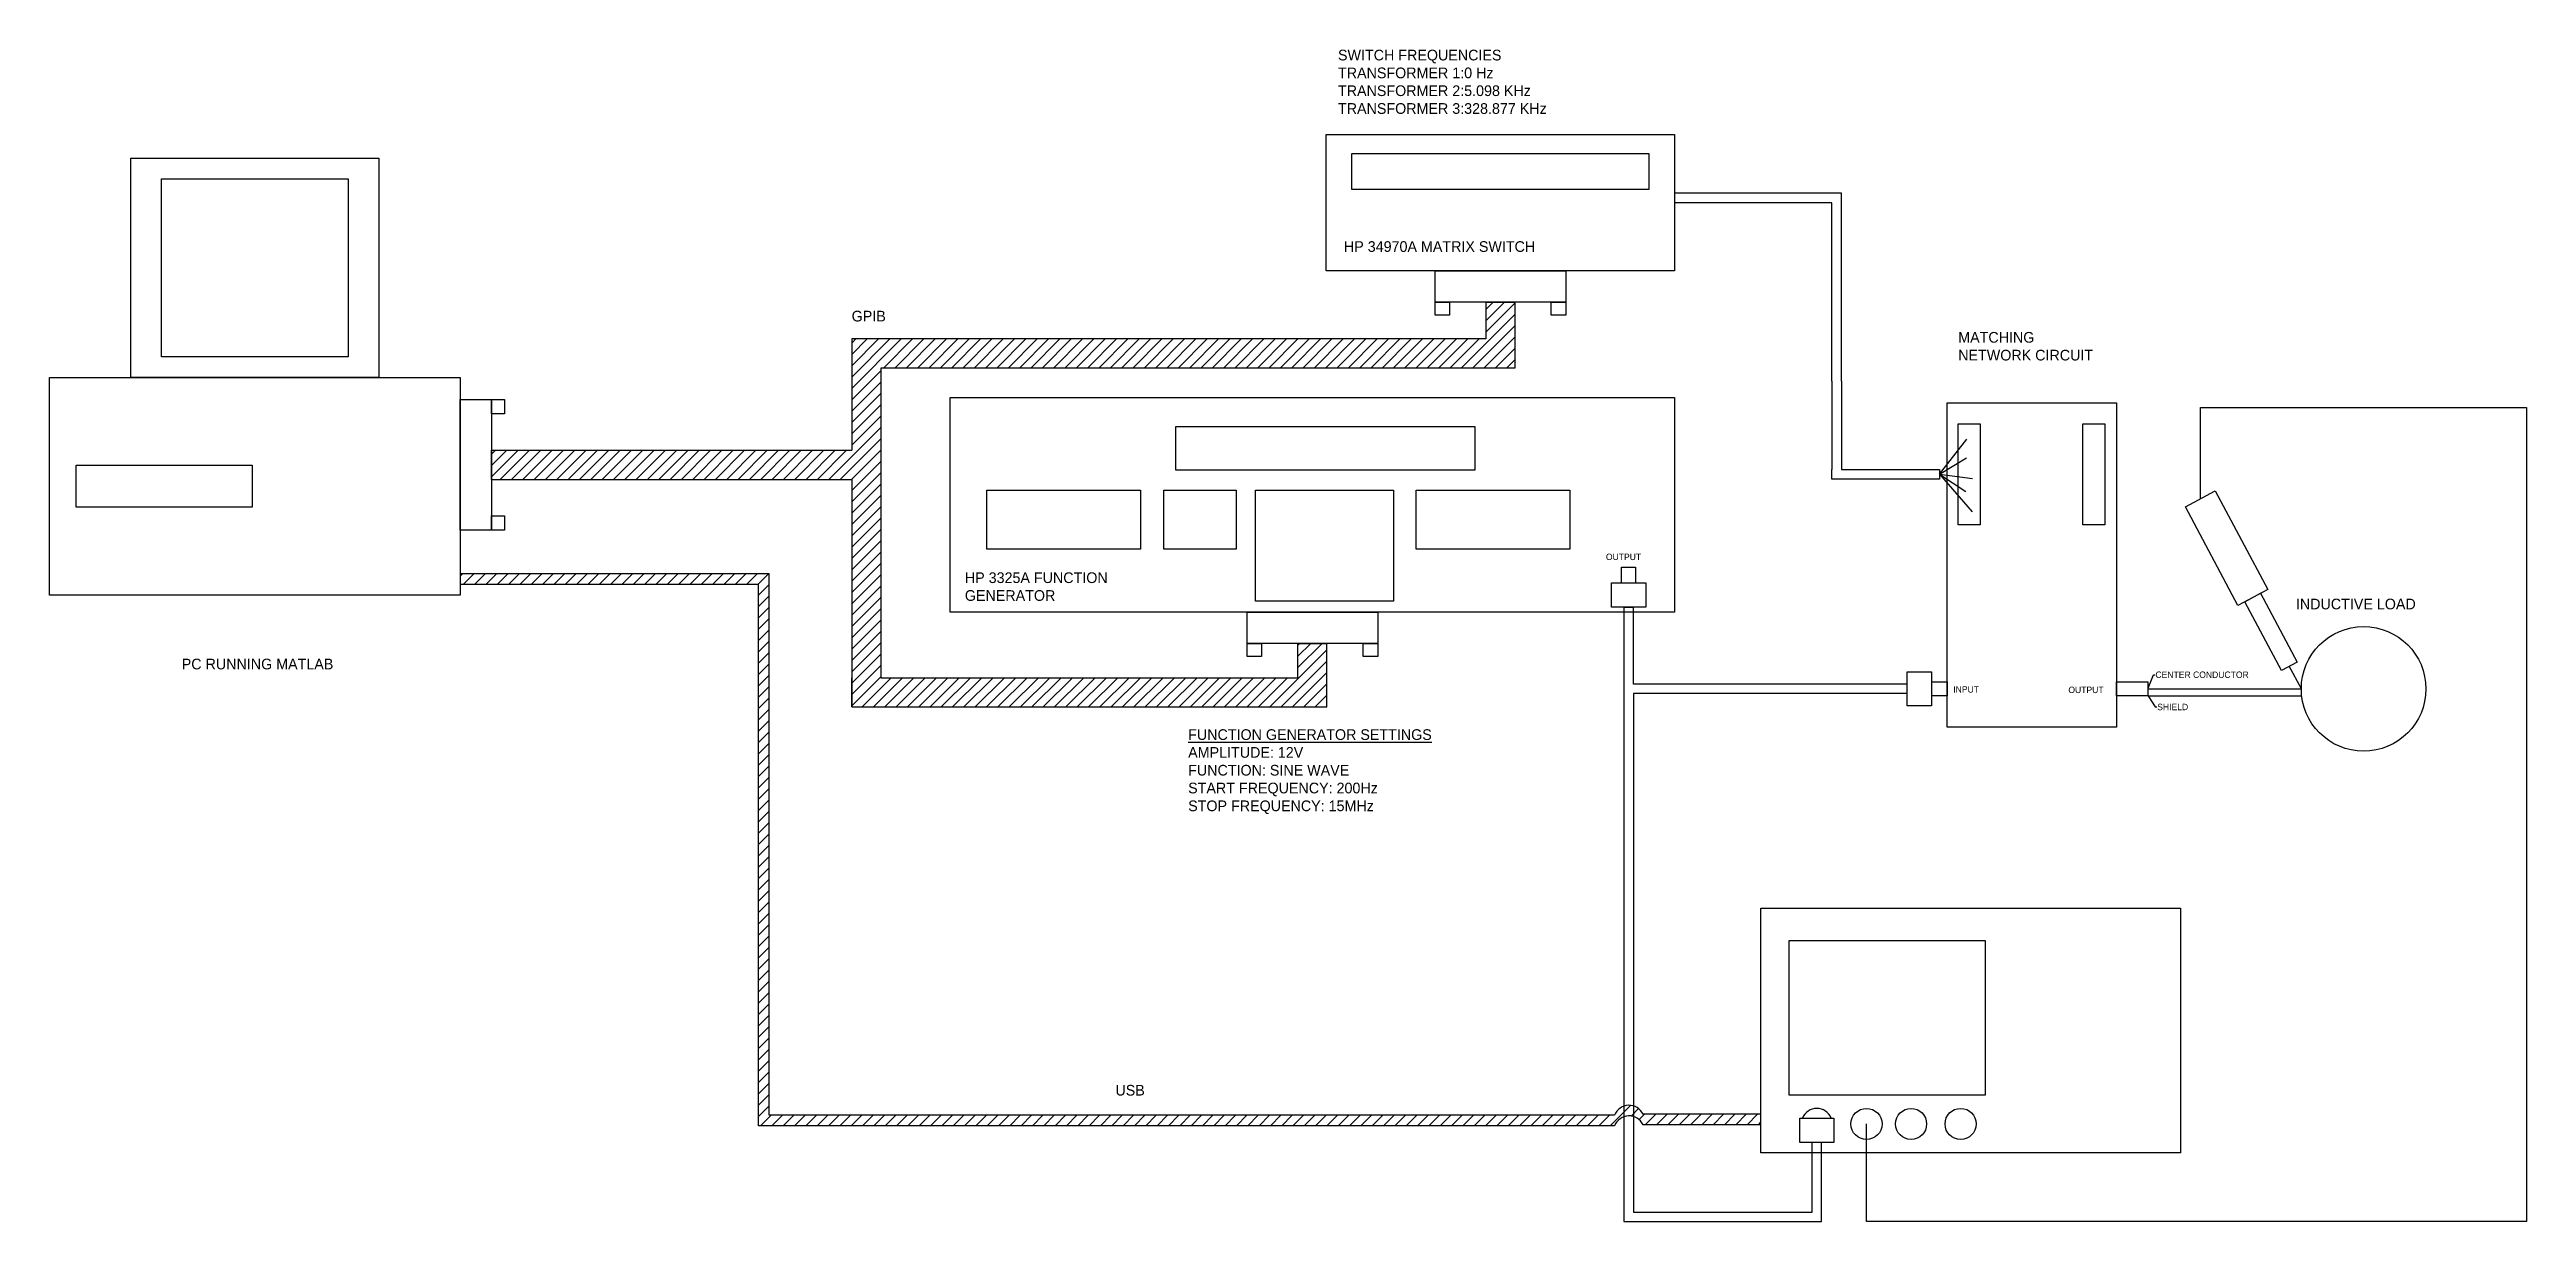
# Model space of a CAD drawing. Header units: inches. Extents: x -322 to 258, y -64 to 210.
import ezdxf
from ezdxf import colors
from ezdxf.entities.mleader import LeaderData, LeaderLine
from ezdxf.math import Vec2, Vec3

# ---------------------------------------------------------------- set-up
doc = ezdxf.new("R2010")
doc.units = ezdxf.units.IN
doc.header["$MEASUREMENT"] = 0
doc.styles.get("Standard").update_dxf_attribs({"font": 'arial.ttf'})

msp = doc.modelspace()

# ---------------------------------------------------------------- hatches: boundary and pattern name
h = msp.add_hatch()
h.set_pattern_fill('ANSI31', color=256, scale=15)
h.paths.add_polyline_path([(-127.28, 135.88), (14.34, 135.88), (21.15, 135.88), (21.15, 151.28), (14.34, 151.28), (14.34, 142.69), (-134.09, 142.69), (-134.09, 116.63), (-218.4, 116.63), (-218.4, 109.82), (-134.09, 109.82), (-134.09, 63.41), (-134.09, 56.6), (-22.85, 56.6), (-22.85, 71.46), (-29.66, 71.46), (-29.66, 63.41), (-127.28, 63.41)])
h = msp.add_hatch()
h.set_pattern_fill('ANSI31', color=256, scale=15)
h.paths.add_polyline_path([(46.66, -39.31), (46.66, -36.84, 0.217587), (44.49, -38.93), (-153.43, -38.93), (-153.43, 82.77), (-153.43, 85.25), (-153.43, 87.72), (-225.7, 87.72), (-225.7, 85.25), (-155.9, 85.25), (-155.9, 82.77), (-155.9, -41.4), (-153.43, -41.4), (44.49, -41.4, -0.217587)])
h.paths.add_polyline_path([(48.87, -36.77, 0.156384), (46.66, -36.84), (46.66, -39.31, -0.156384), (48.87, -39.25)])
h.paths.add_polyline_path([(78.74, -38.71), (51.14, -38.71, 0.215894), (48.87, -36.77), (48.87, -39.25, -0.215894), (51.14, -41.18), (78.74, -41.18)])

# ---------------------------------------------------------------- linework, layer by layer
for p, q in [((95.35, 176.76), (58.53, 176.76)), ((95.35, 174.55), (58.53, 174.55)), ((97.56, 176.76), (95.35, 176.76)), ((95.35, 132.83), (95.35, 174.55)), ((97.56, 174.55), (97.56, 176.76)), ((97.56, 132.83), (97.56, 174.55)), ((14.34, 151.28), (14.34, 142.69)), ((21.15, 151.28), (21.15, 135.88)), ((14.34, 142.69), (-134.09, 142.69)), ((-134.09, 142.69), (-134.09, 116.63)), ((14.34, 135.88), (-127.28, 135.88)), ((-127.28, 135.88), (-127.28, 63.41)), ((21.15, 135.88), (14.34, 135.88)), ((95.35, 132.83), (95.35, 112.12)), ((97.56, 132.83), (97.56, 112.12)), ((181.58, 105.29), (181.58, 126.65)), ((181.58, 126.65), (257.91, 126.65)), ((257.91, 126.65), (257.91, -63.8)), ((-218.4, 116.63), (-134.09, 116.63)), ((120.49, 111.01), (126.95, 119.26)), ((120.49, 111.01), (126.88, 114.87)), ((120.49, 111.01), (128.23, 110)), ((120.49, 111.01), (126.71, 106.99)), ((120.49, 111.01), (128.2, 102.25)), ((-218.4, 109.82), (-134.09, 109.82)), ((-134.09, 109.82), (-134.09, 63.41)), ((-153.43, 87.72), (-225.7, 87.72)), ((-153.43, 85.25), (-153.43, 87.72)), ((-155.9, 85.25), (-225.7, 85.25)), ((-155.9, 82.77), (-155.9, 85.25)), ((-155.9, -41.4), (-155.9, 82.77)), ((-153.43, 82.77), (-153.43, 85.25)), ((-153.43, -38.93), (-153.43, 82.77)), ((46.12, 85.65), (49.4, 85.65)), ((46.66, 79.92), (48.87, 79.92)), ((46.66, 79.92), (46.66, 59.69)), ((48.87, 61.9), (48.87, 79.92)), ((-29.66, 63.41), (-29.66, 71.46)), ((-22.85, 56.6), (-22.85, 71.46)), ((205.22, 60.8), (202.41, 66.09)), ((-127.28, 63.41), (-29.66, 63.41)), ((46.66, 59.69), (46.66, -63.8)), ((112.94, 61.9), (48.87, 61.9)), ((112.94, 59.69), (48.87, 59.69)), ((48.87, 59.69), (48.87, -61.61)), ((112.94, 59.69), (112.94, 61.9)), ((169.31, 60.8), (205.22, 60.8)), ((169.31, 59.16), (205.22, 59.16)), ((-134.09, 56.6), (-22.85, 56.6)), ((44.49, -38.93), (-153.43, -38.93)), ((78.74, -38.71), (51.14, -38.71)), ((78.74, -41.18), (78.74, -38.71)), ((-153.43, -41.4), (-155.9, -41.4)), ((44.49, -41.4), (-153.43, -41.4)), ((78.74, -41.18), (51.14, -41.18)), ((90.73, -61.61), (90.73, -45.35)), ((92.94, -63.8), (92.94, -45.35)), ((103.44, -63.8), (103.44, -41)), ((48.87, -61.61), (90.73, -61.61)), ((46.66, -63.8), (92.94, -63.8)), ((257.91, -63.8), (103.44, -63.8))]:
    msp.add_line(p, q)
for points in [[(-23.03, 190.51), (58.53, 190.51), (58.53, 158.58), (-23.03, 158.58)], [(-17, 186.06), (52.5, 186.06), (52.5, 177.64), (-17, 177.64)], [(-302.8, 184.98), (-244.74, 184.98), (-244.74, 133.68), (-302.8, 133.68)], [(-295.6, 180.18), (-251.94, 180.18), (-251.94, 138.47), (-295.6, 138.47)], [(2.45, 158.58), (33.04, 158.58), (33.04, 151.28), (2.45, 151.28)], [(2.45, 151.28), (5.83, 151.28), (5.83, 148.22), (2.45, 148.22)], [(14.34, 151.28), (21.15, 151.28), (21.15, 151.28), (14.34, 151.28)], [(29.67, 151.28), (33.04, 151.28), (33.04, 148.22), (29.67, 148.22)], [(-321.84, 133.68), (-225.7, 133.68), (-225.7, 82.77), (-321.84, 82.77)], [(-225.7, 97.93), (-225.7, 128.52), (-218.4, 128.52), (-218.4, 97.93)], [(-218.4, 125.14), (-218.4, 128.52), (-215.34, 128.52), (-215.34, 125.14)], [(-111.04, 128.96), (58.53, 128.96), (58.53, 78.76), (-111.04, 78.76)], [(122.36, 127.77), (161.93, 127.77), (161.93, 51.81), (122.36, 51.81)], [(-58.23, 122.22), (11.77, 122.22), (11.77, 112), (-58.23, 112)], [(124.88, 122.84), (130.02, 122.84), (130.02, 99.19), (124.88, 99.19)], [(154.11, 122.84), (159.26, 122.84), (159.26, 99.19), (154.11, 99.19)], [(-218.4, 109.82), (-218.4, 116.63), (-218.4, 116.63), (-218.4, 109.82)], [(-315.61, 113.12), (-274.38, 113.12), (-274.38, 103.33), (-315.61, 103.33)], [(-102.48, 107.29), (-66.49, 107.29), (-66.49, 93.53), (-102.48, 93.53)], [(-60.99, 107.29), (-44.08, 107.29), (-44.08, 93.53), (-60.99, 93.53)], [(-39.55, 107.29), (-7.3, 107.29), (-7.3, 81.35), (-39.55, 81.35)], [(-1.95, 107.29), (34.04, 107.29), (34.04, 93.53), (-1.95, 93.53)], [(178.07, 103.43), (185.09, 107.15), (197.36, 84.06), (190.34, 80.33)], [(-218.4, 97.93), (-218.4, 101.3), (-215.34, 101.3), (-215.34, 97.93)], [(43.76, 85.65), (51.76, 85.65), (51.76, 79.92), (43.76, 79.92)], [(192, 81.21), (195.7, 83.18), (204.25, 67.07), (200.56, 65.11)], [(-41.55, 78.76), (-10.96, 78.76), (-10.96, 71.46), (-41.55, 71.46)], [(-41.55, 71.46), (-38.17, 71.46), (-38.17, 68.4), (-41.55, 68.4)], [(-29.66, 71.46), (-22.85, 71.46), (-22.85, 71.46), (-29.66, 71.46)], [(-14.34, 71.46), (-10.96, 71.46), (-10.96, 68.4), (-14.34, 68.4)], [(112.94, 56.8), (112.94, 64.8), (118.67, 64.8), (118.67, 56.8)], [(-134.09, 56.6), (-134.09, 63.41), (-134.09, 63.41), (-134.09, 56.6)], [(161.93, 62.44), (169.31, 62.44), (169.31, 59.16), (161.93, 59.16)], [(78.74, 9.46), (176.9, 9.46), (176.9, -47.75), (78.74, -47.75)], [(85.33, 1.94), (131.18, 1.94), (131.18, -34.26), (85.33, -34.26)], [(95.83, -45.35), (87.84, -45.35), (87.84, -39.62), (95.83, -39.62)]]:
    msp.add_lwpolyline(points, close=True)
for points in [[(97.56, 112.12), (120.49, 112.12), (120.49, 109.91), (95.35, 109.91), (95.35, 112.12)], [(46.12, 85.65), (46.12, 89.26), (49.4, 89.26), (49.4, 85.65)], [(118.67, 62.44), (122.36, 62.44), (122.36, 59.16), (118.67, 59.16)]]:
    msp.add_lwpolyline(points)
for centre, radius in [((219.8, 60.8), 14.58), ((103.44, -41), 3.64), ((113.88, -41), 3.64), ((125.48, -41), 3.64)]:
    msp.add_circle(centre, radius)
for centre, radius, start, end in [((47.86, -40.25), 3.62, 25.15835, 158.54417), ((47.86, -42.72), 3.62, 25.15835, 158.54417), ((91.83, -41), 3.64, 22.39124, 157.60876)]:
    msp.add_arc(centre, radius, start, end)

# ---------------------------------------------------------------- texts
at = {"attachment_point": 1}
for s, width, heights, insert, char_height in [('{\\Fcdm|c0;SWITCH FREQUENCIES\\PTRANSFORMER 1:0 Hz \\PTRANSFORMER 2:5.098 KHz\\PTRANSFORMER 3:328.877 KHz}', 83.3066, [23.07], (-20.26, 210.35), 2.5), ('{\\Fcdm|c0;HP 34970A MATRIX SWITCH}', 76.5323, [4.62], (-18.87, 165.55), 2.5), ('{\\Fcdm|c0;GPIB}', 76.5323, [4.62], (-134.09, 149.27), 2.5), ('{\\Fcdm|c0;MATCHING NETWORK CIRCUIT}', 33.239, [0], (124.91, 144.31), 2.5), ('{\\Fcdm|c0;HP 3325A FUNCTION\\PGENERATOR}', 84.953, [11.52], (-107.6, 88.07), 2.5), ('{\\Fcdm|c0;OUTPUT}', 10.6509, [0], (42.45, 92.44), 1.5), ('{\\Fcdm|c0;INDUCTIVE LOAD }', 76.5323, [4.62], (203.95, 81.91), 2.5), ('{\\Fcdm|c0;PC RUNNING MATLAB }', 76.5323, [4.62], (-290.89, 67.87), 2.5), ('{\\Fcdm|c0;INPUT}', 10.6509, [0], (123.75, 61.43), 1.5), ('{\\Fcdm|c0;OUTPUT}', 10.6509, [0], (150.69, 61.32), 1.5), ('{\\Fcdm|c0;\\LFUNCTION GENERATOR SETTINGS\\P\\lAMPLITUDE: 12V\\PFUNCTION: SINE WAVE \\PSTART FREQUENCY: 200Hz\\PSTOP FREQUENCY: 15MHz }', 82.5998, [27.8], (-55.33, 51.36), 2.5), ('{\\Fcdm|c0;USB}', 76.5323, [4.62], (-72.36, -31.85), 2.5)]:
    msp.add_mtext_dynamic_manual_height_columns(s, width=width, gutter_width=1, heights=heights, dxfattribs=dict(at, insert=insert, char_height=char_height))

# ---------------------------------------------------------------- leaders
ml = msp.add_multileader_mtext('Standard')
ml.set_content('{\\Fcdm|c0;CENTER CONDUCTOR}', color=256)
ml.set_leader_properties()
ml.build(insert=Vec2(0, 0))
ml.multileader.update_dxf_attribs({"dogleg_length": 0.36, "arrow_head_size": 0.18})
ctx = ml.context
ctx.base_point, ctx.char_height, ctx.arrow_head_size, ctx.landing_gap_size, ctx.plane_origin = Vec3(170.98, 64.12), 1.5, 0.18, 0.09, Vec3(169.31, 60.8)
notes = []
notes.append((ctx, [(0, (1, 1, 0), (170.62, 64.12), (1, 0), 0.36, [(0, [(169.31, 60.8)], 0, [])])]))
ctx.mtext.insert, ctx.mtext.flow_direction = Vec3(171.07, 64.87), 5
ml = msp.add_multileader_mtext('Standard')
ml.set_content('{\\Fcdm|c0;SHIELD}', color=256)
ml.set_leader_properties()
ml.build(insert=Vec2(0, 0))
ml.multileader.update_dxf_attribs({"dogleg_length": 0.36, "arrow_head_size": 0.18})
ctx = ml.context
ctx.base_point, ctx.char_height, ctx.arrow_head_size, ctx.landing_gap_size, ctx.plane_origin = Vec3(171.4, 56.57), 1.5, 0.18, 0.09, Vec3(169.31, 59.16)
notes.append((ctx, [(0, (1, 1, 0), (171.04, 56.57), (1, 0), 0.36, [(0, [(169.31, 59.16)], 0, [])])]))
ctx.mtext.insert, ctx.mtext.flow_direction = Vec3(171.49, 57.32), 5
for ctx, leaders in notes:
    for number, flags, end, landing, length, lines in leaders:
        leader = LeaderData()
        leader.index, (leader.has_last_leader_line, leader.has_dogleg_vector, leader.attachment_direction) = number, flags
        leader.last_leader_point, leader.dogleg_vector, leader.dogleg_length = Vec3(end), Vec3(landing), length
        for number, points, colour, breaks in lines:
            line = LeaderLine()
            line.index, line.vertices, line.color, line.breaks = number, Vec3.list(points), colors.encode_raw_color(colour), breaks
            leader.lines.append(line)
        ctx.leaders.append(leader)

doc.saveas('drawing.dxf')
